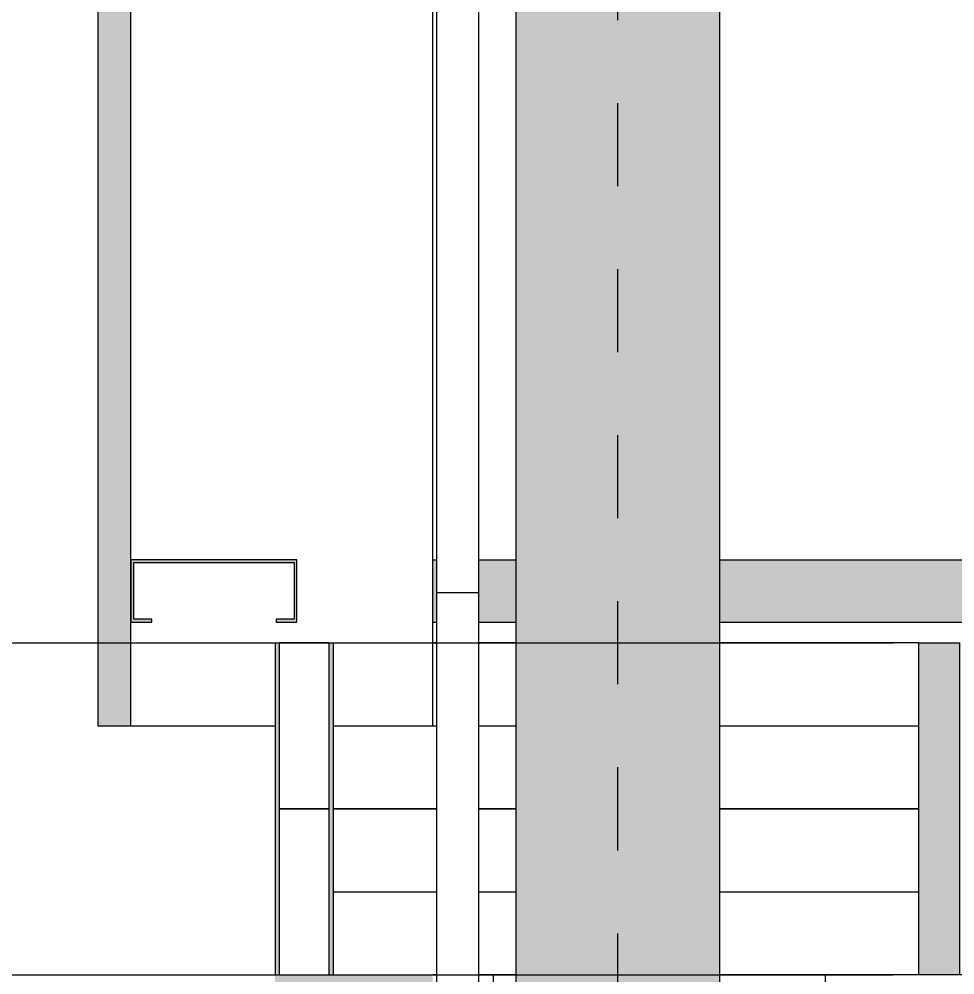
# Model space of a CAD drawing. Header units: metres. Extents: x -5 to 264, y -2 to 18.
# Drawn here: x -0.721 to 0.406, y 0.55 to 1.701 of the extents above; entities that cross this region are included whole.
import ezdxf

# ---------------------------------------------------------------- set-up
doc = ezdxf.new("R2010")
doc.units = ezdxf.units.M
doc.linetypes.add('Grid Line', pattern=[0.022225, 0.0127, -0.003175, 0.003175, -0.003175])
for name, color, linetype, lineweight in [('A-ANNO-DIMS', 7, 'Continuous', 5), ('A-ANNO-DIMS-200', 7, 'Continuous', 5), ('A-DOOR', 7, 'Continuous', 9), ('A-GENM', 7, 'Continuous', 5), ('A-GLAZ-CURT', 7, 'Continuous', 5), ('A-GLAZ-CURT-1', 7, 'Continuous', 9), ('A-GLAZ-CWMG', 7, 'Continuous', 5), ('A-GLAZ-CWMG-3', 7, 'Continuous', 15), ('A-WALL', 7, 'Continuous', 9), ('A-WALL-1', 7, 'Continuous', 20), ('I-WALL', 7, 'Continuous', 9)]:
    doc.layers.add(name, color=color, linetype=linetype, lineweight=lineweight)
for name, color, linetype, lineweight, true_color in [('A-DOOR-3', 9, 'Continuous', 5, 0x808080), ('A-GENM-2', 7, 'Continuous', 5, 0xe9e9e9), ('A-GLAZ-CWMG-1', 7, 'Continuous', 5, 0xe9e9e9), ('A-GLAZ-CWMG-2', 7, 'Continuous', 5, 0xf2f2f2), ('A-GLAZ-CWMG-4', 7, 'Continuous', 5, 0xaeaeae), ('A-WALL-PATT-1', 7, 'Continuous', 9, 0x919191), ('A-WALL-PATT-4', 9, 'Continuous', 9, 0x808080), ('A-WALL-PATT-7', 7, 'Continuous', 5, 0x5f5f5f), ('A-WALL-PATT-8', 7, 'Continuous', 5, 0x515151), ('S-GRID-3', 9, 'Grid Line', 5, 0x808080)]:
    doc.layers.add(name, color=color, linetype=linetype, lineweight=lineweight, true_color=true_color)
doc.styles.add('Calibri_2', font='calibri.ttf', dxfattribs={"height": 0.36})
doc.dimstyles.new('_Linear__M_MM_1_8mm', dxfattribs={"dimscale": 0.3048, "dimtxt": 0.423845, "dimasz": 1.049869, "dimexe": 0.918635, "dimexo": 0.0625, "dimgap": 0, "dimtad": 1, "dimdec": 1, "dimlfac": 100, "dimrnd": 0.1, "dimdsep": 46, "dimtxsty": 'Calibri_2', "dimblk1": 'OBLIQUE', "dimblk2": 'OBLIQUE', "dimsah": 1, "dimcen": 0.09, "dimdle": 0.524934, "dimazin": 0, "dimtfac": 1, "dimtdec": 4, "dimtix": 1, "dimtmove": 0, "dimatfit": 3, "dimfxl": 5.249344, "dimfxlon": 1, "dimtvp": 1, "dimtolj": 1, "dimtzin": 0, "dimlwd": 5, "dimlwe": 5, "dimarcsym": 2})
doc.dimstyles.new('_Linear__M_MM_1_8mm_2', dxfattribs={"dimscale": 0.3048, "dimtxt": 0.423845, "dimasz": 1.049869, "dimexe": 0.918635, "dimexo": 0.0625, "dimgap": 0, "dimtad": 1, "dimdec": 1, "dimlfac": 100, "dimrnd": 0.1, "dimdsep": 46, "dimtxsty": 'Calibri_2', "dimblk1": 'OBLIQUE', "dimblk2": 'OBLIQUE', "dimsah": 1, "dimcen": 0.09, "dimdle": 0.524934, "dimazin": 0, "dimtfac": 1, "dimtdec": 4, "dimtix": 1, "dimtmove": 1, "dimatfit": 3, "dimfxl": 5.249344, "dimfxlon": 1, "dimtvp": 1, "dimtolj": 1, "dimtzin": 0, "dimlwd": 5, "dimlwe": 5, "dimarcsym": 2})

# ---------------------------------------------------------------- blocks, each defined once
blk = doc.blocks.new('PILAR redondo 2 - PILAR redondo 12-4759631-CORTE A_A')
at = {"layer": 'A-GENM-2'}
blk.add_hatch(color=256, dxfattribs=at).paths.add_polyline_path([(-0.1065, 0.055), (0.123, 0.055), (0.123, 6.4312), (0.123, 11.728), (-0.123, 11.728), (-0.123, 0.055), (-0.1188, 0.055)])
at = {"layer": 'A-GENM'}
for p, q in [((-0.123, 11.728), (-0.123, 0.055)), ((0.123, 0.055), (0.123, 11.728))]:
    blk.add_line(p, q, dxfattribs=at)
blk = doc.blocks.new('_DOR-___-PortaCorrer - PF00_2-570X500-4467571-CORTE A_A')
at = {"layer": 'A-DOOR-3'}
h = blk.add_hatch(dxfattribs=at)
h.set_pattern_fill('FP_22', color=256, style=0, pattern_type=2)
h.set_pattern_definition([(180, (-0.318, 0), (1e-16, 1.01), []), (90, (-0.318, 0), (1.2, -7e-17), [])])
h.paths.add_polyline_path([(-0.218, 0), (-0.19, 0), (-0.19, 0.03), (-0.168, 0.03), (-0.168, 5.05), (-0.218, 5.05), (-0.218, 0.0658)])
at = {"layer": 'A-DOOR'}
for p, q in [((-0.218, 0), (-0.218, 5.05)), ((-0.168, 5.05), (-0.168, 0.03))]:
    blk.add_line(p, q, dxfattribs=at)
blk = doc.blocks.new('System Panel - COMOVENTE-4478699-CORTE A_A')
at = {"layer": 'A-GLAZ-CURT'}
h = blk.add_hatch(dxfattribs=at)
h.set_pattern_fill('FP_25', color=256, style=0, pattern_type=2)
h.set_pattern_definition([(0, (-0.1905, 0.65), (0, 0.15), [])])
h.paths.add_polyline_path([(-0.218, 0.55), (-0.218, 0.75), (-0.343, 0.75), (-0.343, 0.55), (-0.223, 0.55)])
h.paths.add_polyline_path([(-0.123, 0.55), (-0.123, 0.75), (-0.168, 0.75), (-0.168, 0.55), (-0.1554, 0.55)])
for p, q in [((-0.218, 0.75), (-0.343, 0.75)), ((-0.123, 0.75), (-0.168, 0.75))]:
    blk.add_line(p, q, dxfattribs=at)
blk = doc.blocks.new('System Panel - COMOVENTE-V23-CORTE A_A')
at = {"layer": 'A-GLAZ-CURT'}
h = blk.add_hatch(dxfattribs=at)
h.set_pattern_fill('FP_26', color=256, style=0, pattern_type=2)
h.set_pattern_definition([(0, (0.187, 0.65), (0, 0.15), [])])
h.paths.add_polyline_path([(0.123, 0.55), (0.362, 0.55), (0.362, 0.75), (0.123, 0.75), (0.123, 0.6445)])
blk.add_line((0.362, 0.75), (0.1228, 0.75), dxfattribs=at)
blk = doc.blocks.new('Rectangular Mullion - 80mm x 50mm aluminio-4464544-CORTE A_A')
at = {"layer": 'A-GLAZ-CWMG-2'}
blk.add_hatch(color=256, dxfattribs=at).paths.add_polyline_path([(0.412, 0.55), (0.412, 0.75), (0.362, 0.75), (0.362, 0.55)])
at = {"layer": 'A-GLAZ-CWMG'}
for p, q in [((0.362, 0.75), (0.362, 0.55)), ((0.412, 0.55), (0.412, 0.75))]:
    blk.add_line(p, q, dxfattribs=at)
blk = doc.blocks.new('System Panel - COMOVENTE-V25-CORTE A_A')
at = {"layer": 'A-GLAZ-CURT'}
h = blk.add_hatch(dxfattribs=at)
h.set_pattern_fill('FP_29', color=256, style=0, pattern_type=2)
h.set_pattern_definition([(0, (-0.1905, 0.85), (0, 0.15), [])])
h.paths.add_polyline_path([(-0.343, 0.75), (-0.218, 0.75), (-0.218, 0.95), (-0.223, 0.95), (-0.223, 0.85), (-0.343, 0.85), (-0.343, 0.8374)])
h.paths.add_polyline_path([(-0.168, 0.75), (-0.123, 0.75), (-0.123, 0.95), (-0.168, 0.95), (-0.168, 0.8374)])
for p, q in [((-0.218, 0.95), (-0.223, 0.95)), ((-0.123, 0.95), (-0.168, 0.95)), ((-0.343, 0.75), (-0.218, 0.75)), ((-0.168, 0.75), (-0.123, 0.75))]:
    blk.add_line(p, q, dxfattribs=at)
blk = doc.blocks.new('System Panel - COMOVENTE-V26-CORTE A_A')
at = {"layer": 'A-GLAZ-CURT'}
h = blk.add_hatch(dxfattribs=at)
h.set_pattern_fill('FP_30', color=256, style=0, pattern_type=2)
h.set_pattern_definition([(0, (0.187, 0.85), (0, 0.15), [])])
h.paths.add_polyline_path([(0.362, 0.75), (0.362, 0.95), (0.123, 0.95), (0.123, 0.75), (0.2684, 0.75)])
for p, q in [((0.362, 0.95), (0.1227, 0.95)), ((0.1228, 0.75), (0.362, 0.75))]:
    blk.add_line(p, q, dxfattribs=at)
blk = doc.blocks.new('Rectangular Mullion - 80mm x 50mm aluminio-4464545-CORTE A_A')
at = {"layer": 'A-GLAZ-CWMG-2'}
blk.add_hatch(color=256, dxfattribs=at).paths.add_polyline_path([(0.412, 0.75), (0.412, 0.95), (0.362, 0.95), (0.362, 0.75)])
at = {"layer": 'A-GLAZ-CWMG'}
for p, q in [((0.362, 0.95), (0.412, 0.95)), ((0.362, 0.95), (0.362, 0.75)), ((0.412, 0.75), (0.412, 0.95))]:
    blk.add_line(p, q, dxfattribs=at)
blk = doc.blocks.new('Rectangular Mullion - Perfil C 200 RETO-4762130-CORTE A_A')
at = {"layer": 'A-GLAZ-CWMG-1'}
h = blk.add_hatch(color=256, dxfattribs=at)
h.paths.add_polyline_path([(-0.168, 0.975), (-0.123, 0.975), (-0.123, 1.05), (-0.168, 1.05), (-0.168, 1.0303)])
h.paths.add_polyline_path([(-0.223, 0.975), (-0.218, 0.975), (-0.218, 1.05), (-0.223, 1.05), (-0.223, 1.0303)])
h.paths.add_polyline_path([(4.3485, 0.975), (4.3485, 1.05), (0.123, 1.05), (0.123, 0.975), (4.2943, 0.975)])
at = {"layer": 'A-GLAZ-CWMG'}
for p, q in [((-0.223, 1.05), (-0.218, 1.05)), ((-0.168, 1.05), (-0.123, 1.05)), ((0.1227, 1.05), (4.3485, 1.05)), ((-0.223, 0.975), (-0.218, 0.975)), ((-0.168, 0.975), (-0.123, 0.975)), ((0.1227, 0.975), (4.3485, 0.975))]:
    blk.add_line(p, q, dxfattribs=at)
blk = doc.blocks.new('System Panel - COMOVENTE-V30-CORTE A_A')
at = {"layer": 'A-GLAZ-CURT-1'}
for p, q in [((-0.348, 0.75), (-0.408, 0.75)), ((-0.408, 0.75), (-0.408, 0.55)), ((-0.348, 0.55), (-0.348, 0.75)), ((-0.408, 0.55), (-0.348, 0.55))]:
    blk.add_line(p, q, dxfattribs=at)
blk = doc.blocks.new('Rectangular Mullion - 80mm x 50mm aluminio-V31-CORTE A_A')
at = {"layer": 'A-GLAZ-CWMG-2'}
h = blk.add_hatch(color=256, dxfattribs=at)
h.paths.add_polyline_path([(-0.413, 0.55), (-0.408, 0.55), (-0.408, 0.75), (-0.413, 0.75), (-0.413, 0.6445)])
h.paths.add_polyline_path([(-0.348, 0.55), (-0.343, 0.55), (-0.343, 0.75), (-0.348, 0.75), (-0.348, 0.6445)])
at = {"layer": 'A-GLAZ-CWMG'}
for p, q in [((-0.413, 0.75), (-0.413, 0.55)), ((-0.343, 0.75), (-0.343, 0.55))]:
    blk.add_line(p, q, dxfattribs=at)
blk = doc.blocks.new('Rectangular Mullion - 80mm x 50mm aluminio-V32-CORTE A_A')
at = {"layer": 'A-GLAZ-CWMG-2'}
h = blk.add_hatch(color=256, dxfattribs=at)
h.paths.add_polyline_path([(-0.408, 0.75), (-0.408, 0.95), (-0.413, 0.95), (-0.413, 0.75)])
h.paths.add_polyline_path([(-0.343, 0.75), (-0.343, 0.95), (-0.348, 0.95), (-0.348, 0.75)])
at = {"layer": 'A-GLAZ-CWMG'}
for p, q in [((-0.413, 0.95), (-0.408, 0.95)), ((-0.413, 0.95), (-0.413, 0.75)), ((-0.348, 0.95), (-0.343, 0.95)), ((-0.343, 0.95), (-0.343, 0.75))]:
    blk.add_line(p, q, dxfattribs=at)
blk = doc.blocks.new('Rectangular Mullion - Perfil C 200 RETO-4761353-CORTE A_A')
at = {"layer": 'A-GLAZ-CWMG-4'}
blk.add_hatch(color=256, dxfattribs=at).paths.add_polyline_path([(-0.3901, 0.975), (-0.3866, 0.975), (-0.3866, 1.05), (-0.5866, 1.05), (-0.5866, 0.975), (-0.5616, 0.975), (-0.5616, 0.9785), (-0.5831, 0.9785), (-0.5831, 1.0465), (-0.3901, 1.0465), (-0.3901, 0.9785), (-0.4116, 0.9785), (-0.4116, 0.975)])
at = {"layer": 'A-GLAZ-CWMG-3'}
for p, q in [((-0.3866, 1.05), (-0.5866, 1.05)), ((-0.5866, 1.05), (-0.5866, 0.975)), ((-0.3866, 0.975), (-0.3866, 1.05)), ((-0.5831, 0.9785), (-0.5831, 1.0465)), ((-0.5831, 1.0465), (-0.3901, 1.0465)), ((-0.3901, 1.0465), (-0.3901, 0.9785)), ((-0.5866, 0.975), (-0.5616, 0.975)), ((-0.5616, 0.9785), (-0.5831, 0.9785)), ((-0.5616, 0.975), (-0.5616, 0.9785)), ((-0.3901, 0.9785), (-0.4116, 0.9785)), ((-0.4116, 0.9785), (-0.4116, 0.975)), ((-0.4116, 0.975), (-0.3866, 0.975))]:
    blk.add_line(p, q, dxfattribs=at)
blk = doc.blocks.new('DIMBLOCK6-CORTE A_A')
at = {"layer": 'A-ANNO-DIMS-200', "lineweight": 9}
for p, q in [((-1.2684, 0.95), (-1.4284, 1.11)), ((-1.2684, 0.95), (-1.1084, 0.79)), ((-1.2684, 0.55), (-1.4284, 0.71)), ((-1.2684, 0.55), (-1.1084, 0.39))]:
    blk.add_line(p, q, dxfattribs=at)
at = {"layer": 'A-ANNO-DIMS-200'}
for p, q in [((-1.2684, 1.11), (-1.2684, 0.55)), ((-1.2684, 0.95), (-1.5484, 0.95)), ((-1.2684, 0.95), (0.3316, 0.95)), ((-1.2684, 0.55), (-1.5484, 0.55)), ((-1.2684, 0.55), (0.3316, 0.55))]:
    blk.add_line(p, q, dxfattribs=at)
blk.add_ellipse((-1.2684, 0.9777), major_axis=(0.3474, 0), ratio=0.655397, start_param=3.141593, end_param=4.712389, dxfattribs=at)
at = {"layer": 'A-ANNO-DIMS-200', "color": 0, "insert": (-1.7674, 0.9777), "char_height": 0.36, "width": 0.691697, "attachment_point": 1, "rotation": 90, "line_spacing_factor": 1.158048, "style": 'Calibri_2'}
blk.add_mtext('40', dxfattribs=at)
blk = doc.blocks.new('_Oblique')
at = {"color": 0, "linetype": 'ByBlock', "lineweight": -2}
blk.add_line((-0.5, -0.5), (0.5, 0.5), dxfattribs=at)
blk = doc.blocks.new('DIMBLOCK7-CORTE A_A')
at = {"layer": 'A-ANNO-DIMS-200', "lineweight": 9}
for p, q in [((-1.2684, 0.55), (-1.4284, 0.71)), ((-1.2684, 0.55), (-1.1084, 0.39)), ((-1.2684, -0.05), (-1.4284, 0.11)), ((-1.2684, -0.05), (-1.1084, -0.21))]:
    blk.add_line(p, q, dxfattribs=at)
at = {"layer": 'A-ANNO-DIMS-200'}
for p, q in [((-1.2684, 0.55), (-1.5484, 0.55)), ((-1.2684, 0.55), (-1.2684, -0.21)), ((-1.2684, 0.55), (0.3316, 0.55)), ((-1.2684, -0.05), (-1.5484, -0.05)), ((-1.2684, -0.05), (-0.2264, -0.05))]:
    blk.add_line(p, q, dxfattribs=at)
at = {"layer": 'A-ANNO-DIMS-200', "color": 0, "insert": (-1.7674, -0.0382), "char_height": 0.36, "width": 0.691697, "attachment_point": 1, "rotation": 90, "line_spacing_factor": 1.158048, "style": 'Calibri_2'}
blk.add_mtext('60', dxfattribs=at)

msp = doc.modelspace()

# ---------------------------------------------------------------- hatches: boundary and pattern name
at = {"layer": 'A-WALL-PATT-1'}
msp.add_hatch(color=256, dxfattribs=at).paths.add_polyline_path([(-0.413, -0.05), (-0.223, -0.05), (-0.223, 0.55), (-0.413, 0.55), (-0.413, 0)])
at = {"layer": 'A-WALL-PATT-4'}
msp.add_hatch(color=256, dxfattribs=at).paths.add_polyline_path([(-0.6266, 0.85), (-0.5866, 0.85), (-0.5866, 14.1134), (-0.6266, 14.1134), (-0.6266, 1.2232)])
at = {"layer": 'A-WALL-PATT-7'}
h = msp.add_hatch(dxfattribs=at)
h.set_pattern_fill('FP_40', color=256, style=0, pattern_type=2)
h.set_pattern_definition([(90, (-0.6066, 0), (-1.2, 7e-17), [])])
h.paths.add_polyline_path([(-0.413, 0.85), (-0.4116, 0.95), (-0.343, 0.95), (-0.343, 0.85), (-0.223, 0.85), (-0.223, 5), (-0.5866, 5), (-0.5866, 3.6313), (-0.3866, 3.6313), (-0.3866, 3.5563), (-0.4116, 3.5563), (-0.4116, 3.5598), (-0.3901, 3.5598), (-0.3901, 3.6278), (-0.5831, 3.6278), (-0.5831, 3.5598), (-0.5616, 3.5598), (-0.5616, 3.5563), (-0.5866, 3.5563), (-0.5866, 1.05), (-0.3866, 1.05), (-0.3866, 0.975), (-0.4116, 0.975), (-0.4116, 0.9785), (-0.3901, 0.9785), (-0.3901, 1.0465), (-0.5831, 1.0465), (-0.5831, 0.9785), (-0.5616, 0.9785), (-0.5616, 0.975), (-0.5866, 0.975), (-0.5866, 0.85), (-0.5792, 0.85)])
at = {"layer": 'A-WALL-PATT-8'}
h = msp.add_hatch(dxfattribs=at)
h.set_pattern_fill('FP_2', color=256, style=0, pattern_type=2)
h.set_pattern_definition([(0, (5.45, 0), (0, 0.2), []), (90, (5.45, 0), (-0.2, 0.2), [0.2, -0.2])])
h.paths.add_polyline_path([(1.7516, 0), (4.3885, 0), (4.3885, 0.55), (0.123, 0.55), (0.123, 0.055), (0.16, 0.055), (0.16, 0.03), (0.19, 0.03), (0.19, 0), (0.904, 0)])
h.paths.add_polyline_path([(-0.223, 0), (-0.218, 0), (-0.218, 0.55), (-0.223, 0.55), (-0.223, 0.0658)])
h.paths.add_polyline_path([(5.645, 0), (5.81, 0), (5.81, 0.03), (5.84, 0.03), (5.84, 0.055), (5.85, 0.055), (5.85, 0.55), (5.4485, 0.55), (5.4485, 0), (5.6186, 0)])
h.paths.add_polyline_path([(-0.16, 0.03), (-0.16, 0.055), (-0.123, 0.055), (-0.123, 0.55), (-0.168, 0.55), (-0.168, 0.03)])

# ---------------------------------------------------------------- linework, layer by layer
at = {"layer": 'A-WALL'}
for p, q in [((-0.223, 0.85), (-0.223, 5)), ((-0.5866, 0.85), (-0.413, 0.85)), ((-0.343, 0.85), (-0.223, 0.85))]:
    msp.add_line(p, q, dxfattribs=at)
at = {"layer": 'A-WALL-1'}
for p, q in [((-0.6266, 14.1134), (-0.6266, 0.85)), ((-0.5866, 0.85), (-0.5866, 13.5978)), ((-0.6266, 0.85), (-0.5866, 0.85))]:
    msp.add_line(p, q, dxfattribs=at)
at = {"layer": 'I-WALL'}
for p, q in [((-0.218, 0.55), (-0.223, 0.55)), ((-0.123, 0.55), (-0.168, 0.55)), ((4.3885, 0.55), (0.1228, 0.55))]:
    msp.add_line(p, q, dxfattribs=at)
at = {"layer": 'S-GRID-3'}
msp.add_line((0, 0.1), (0, 17.0155), dxfattribs=at)

# ---------------------------------------------------------------- block references
at = {"layer": 'A-DOOR'}
msp.add_blockref('_DOR-___-PortaCorrer - PF00_2-570X500-4467571-CORTE A_A', (0, 0), dxfattribs=at)
at = {"layer": 'A-GENM'}
msp.add_blockref('PILAR redondo 2 - PILAR redondo 12-4759631-CORTE A_A', (0, 0), dxfattribs=at)
at = {"layer": 'A-GLAZ-CURT'}
for name, p in [('System Panel - COMOVENTE-V30-CORTE A_A', (0, 0.2)), ('System Panel - COMOVENTE-V25-CORTE A_A', (0, 0)), ('System Panel - COMOVENTE-V26-CORTE A_A', (0, 0)), ('System Panel - COMOVENTE-V30-CORTE A_A', (0, 0)), ('System Panel - COMOVENTE-4478699-CORTE A_A', (0, 0)), ('System Panel - COMOVENTE-V23-CORTE A_A', (0, 0))]:
    msp.add_blockref(name, p, dxfattribs=at)
at = {"layer": 'A-GLAZ-CWMG'}
for name in ['Rectangular Mullion - Perfil C 200 RETO-4761353-CORTE A_A', 'Rectangular Mullion - Perfil C 200 RETO-4762130-CORTE A_A', 'Rectangular Mullion - 80mm x 50mm aluminio-V32-CORTE A_A', 'Rectangular Mullion - 80mm x 50mm aluminio-4464545-CORTE A_A', 'Rectangular Mullion - 80mm x 50mm aluminio-V31-CORTE A_A', 'Rectangular Mullion - 80mm x 50mm aluminio-4464544-CORTE A_A']:
    msp.add_blockref(name, (0, 0), dxfattribs=at)

# ---------------------------------------------------------------- dimensions: what is measured, and where the dimension line sits
at = {"layer": 'A-ANNO-DIMS'}
dim = msp.add_linear_dim(base=(-1.2684, 0.55), p1=(0.3316, 0.95), p2=(0.3316, 0.55), angle=90, dimstyle='_Linear__M_MM_1_8mm_2', override={"dimpost": '<>', "dimfxl": 0.4}, dxfattribs=at)
dim.commit()
dim.dimension.update_dxf_attribs({"geometry": 'DIMBLOCK6-CORTE A_A', "text_midpoint": (-1.5274, 1.3235), "dimtype": 160, "text_rotation": 90})
dim = msp.add_linear_dim(base=(-1.2684, -0.05), p1=(0.3316, 0.55), p2=(-0.2264, -0.05), angle=90, dimstyle='_Linear__M_MM_1_8mm', override={"dimpost": '<>', "dimfxl": 0.81936}, dxfattribs=at)
dim.commit()
dim.dimension.update_dxf_attribs({"geometry": 'DIMBLOCK7-CORTE A_A', "text_midpoint": (-1.4529, 0.25)})

doc.saveas('drawing.dxf')
